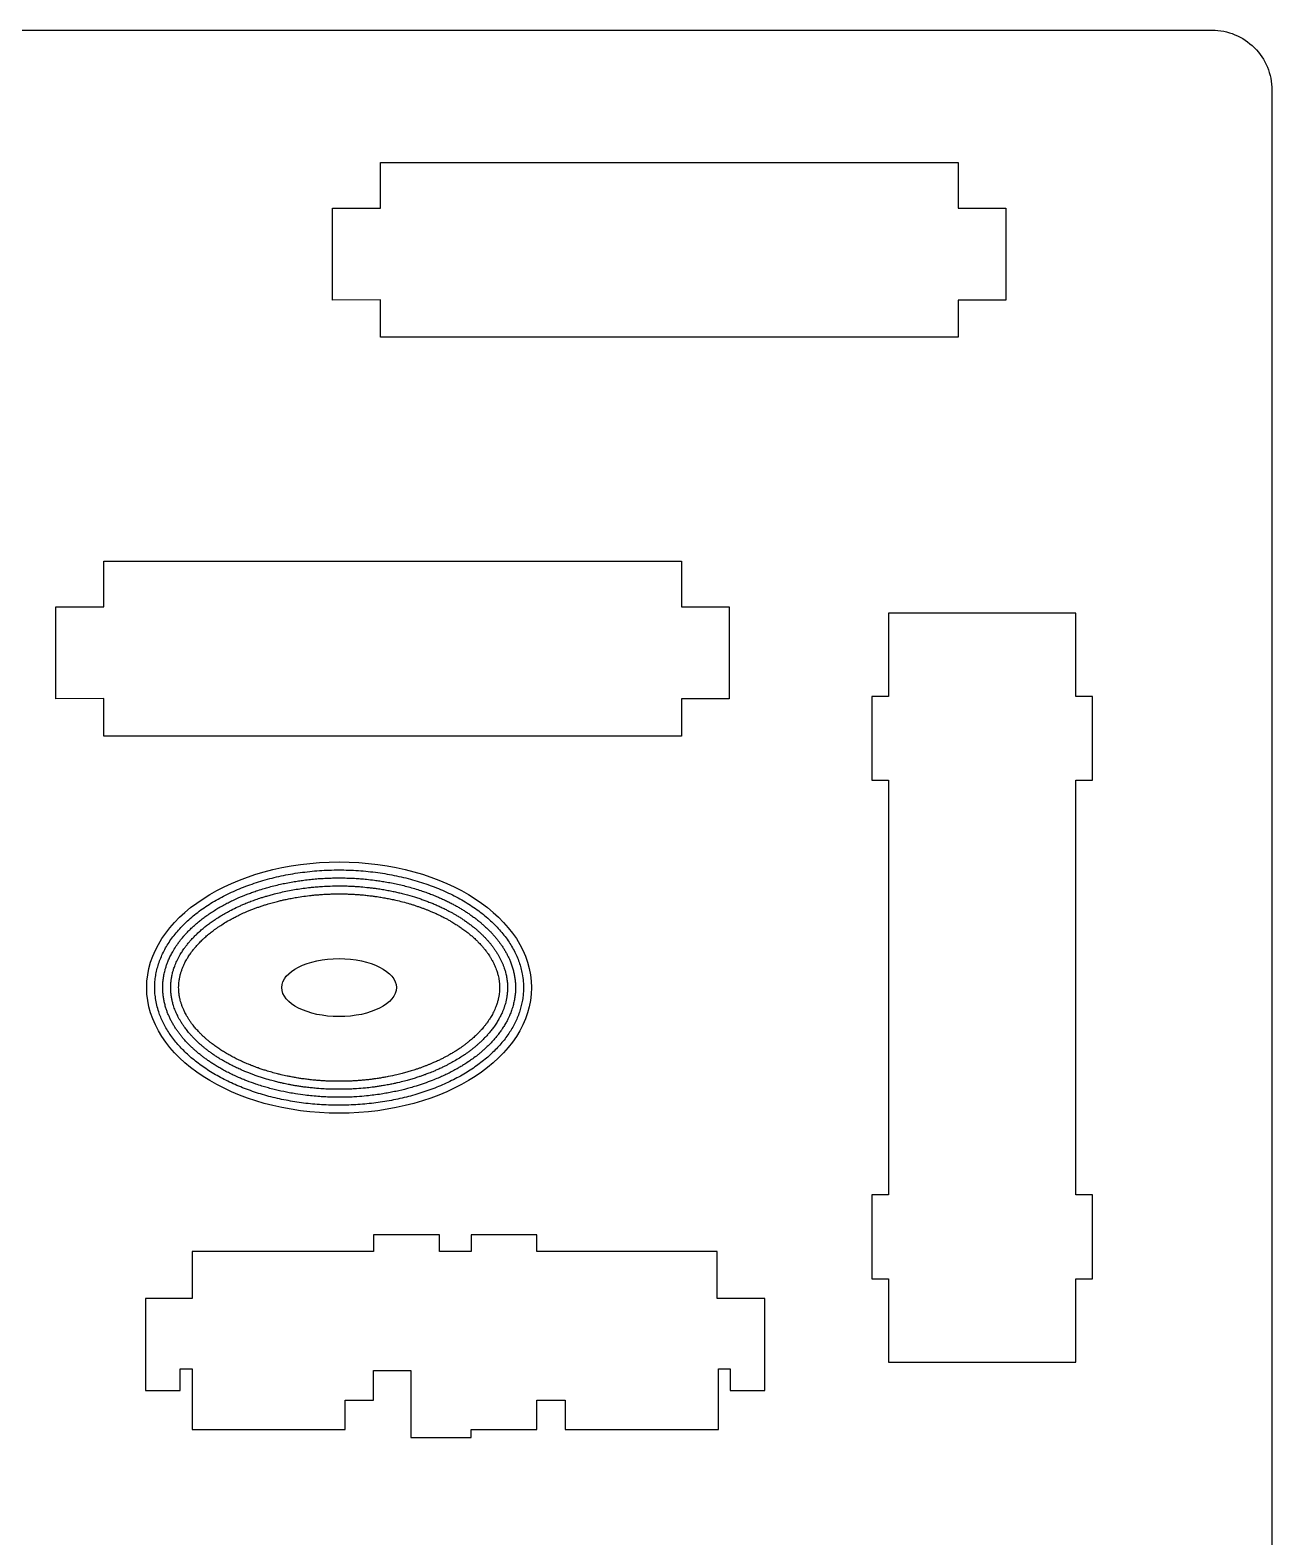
# Model space of a CAD drawing. Header units: millimetres. Extents: x 2693 to 3414, y 581 to 1636.
# Drawn here: x 2896.4 to 3083.2, y 890.1 to 1116.8 of the extents above; entities that cross this region are included whole.
import ezdxf

# ---------------------------------------------------------------- set-up
doc = ezdxf.new("R2010")
doc.units = ezdxf.units.MM
doc.layers.add('Pln_Elv_Road', color=8, linetype='Continuous')

msp = doc.modelspace()

# ---------------------------------------------------------------- linework, layer by layer
at = {"linetype": 'ByBlock'}
for points in [[(2949.09, 1096.89), (3035.99, 1096.89), (3035.99, 1090.03), (3043.19, 1090.03), (3043.19, 1076.19), (3035.99, 1076.19), (3035.99, 1070.59), (2949.09, 1070.59), (2949.09, 1076.23), (2941.89, 1076.19), (2941.89, 1090.03), (2949.09, 1090.03)], [(2907.47, 1036.89), (2994.37, 1036.89), (2994.37, 1030.03), (3001.57, 1030.03), (3001.57, 1016.19), (2994.37, 1016.19), (2994.37, 1010.59), (2907.47, 1010.59), (2907.47, 1016.23), (2900.27, 1016.19), (2900.27, 1030.03), (2907.47, 1030.03)], [(3025.5, 916.44), (3053.7, 916.44), (3053.7, 928.97), (3056.2, 928.97), (3056.2, 941.57), (3053.7, 941.57), (3053.7, 1003.97), (3056.2, 1003.97), (3056.2, 1016.57), (3053.7, 1016.57), (3053.7, 1029.09), (3025.5, 1029.09), (3025.5, 1016.57), (3023, 1016.57), (3023, 1003.97), (3025.5, 1003.97), (3025.5, 941.57), (3023, 941.57), (3023, 928.97), (3025.5, 928.97)], [(2920.75, 925.98), (2913.75, 925.98), (2913.75, 912.14), (2918.95, 912.14), (2918.95, 915.44), (2920.75, 915.44), (2920.75, 906.29), (2925.2, 906.29), (2943.8, 906.29), (2943.8, 910.69), (2948.05, 910.69), (2948.05, 915.19), (2953.64, 915.19), (2953.64, 905.09), (2962.72, 905.09), (2962.72, 906.29), (2972.62, 906.29), (2972.62, 910.69), (2976.87, 910.69), (2976.87, 906.29), (2999.92, 906.29), (2999.92, 915.44), (3001.72, 915.44), (3001.72, 912.14), (3006.92, 912.14), (3006.92, 925.98), (2999.72, 925.98), (2999.72, 933.09), (2972.62, 933.09), (2972.62, 935.59), (2962.72, 935.59), (2962.72, 933.09), (2957.95, 933.09), (2957.95, 935.59), (2948.05, 935.59), (2948.05, 933.09), (2920.75, 933.09)]]:
    msp.add_lwpolyline(points, close=True, dxfattribs=at)
for major_axis, ratio in [((-28.94, 0), 0.653128), ((-8.62, 0), 0.506862)]:
    msp.add_ellipse((2942.87, 972.77), major_axis=major_axis, ratio=ratio, dxfattribs=at)
for points, knots in [([(2915.13, 972.77), (2915.13, 972.54), (2915.14, 972.32), (2915.17, 971.77), (2915.21, 971.44), (2915.31, 970.78), (2915.37, 970.45), (2915.53, 969.79), (2915.62, 969.46), (2915.82, 968.86), (2915.92, 968.59), (2916.15, 968.05), (2916.27, 967.78), (2916.53, 967.25), (2916.67, 966.98), (2916.98, 966.45), (2917.14, 966.19), (2917.48, 965.67), (2917.67, 965.41), (2918.05, 964.9), (2918.25, 964.64), (2918.68, 964.14), (2918.9, 963.89), (2919.36, 963.41), (2919.61, 963.16), (2920.11, 962.69), (2920.37, 962.45), (2920.9, 961.99), (2921.18, 961.77), (2921.76, 961.32), (2922.05, 961.1), (2922.66, 960.68), (2922.97, 960.47), (2923.61, 960.06), (2923.94, 959.86), (2924.61, 959.47), (2924.96, 959.28), (2925.66, 958.91), (2926.02, 958.73), (2926.75, 958.39), (2927.12, 958.22), (2927.87, 957.89), (2928.26, 957.74), (2929.04, 957.44), (2929.43, 957.3), (2930.24, 957.02), (2930.64, 956.89), (2931.47, 956.64), (2931.88, 956.52), (2932.73, 956.3), (2933.15, 956.2), (2934.01, 956), (2934.44, 955.91), (2935.32, 955.74), (2935.75, 955.66), (2936.64, 955.52), (2937.08, 955.46), (2937.98, 955.34), (2938.43, 955.29), (2939.33, 955.21), (2939.78, 955.18), (2940.69, 955.12), (2941.15, 955.1), (2942.06, 955.07), (2942.51, 955.07), (2943.43, 955.07), (2943.88, 955.08), (2944.79, 955.11), (2945.25, 955.13), (2946.15, 955.19), (2946.61, 955.23), (2947.51, 955.32), (2947.96, 955.37), (2948.85, 955.48), (2949.29, 955.55), (2950.18, 955.69), (2950.62, 955.77), (2951.49, 955.95), (2951.92, 956.04), (2952.78, 956.24), (2953.2, 956.35), (2954.04, 956.57), (2954.45, 956.69), (2955.27, 956.95), (2955.68, 957.08), (2956.48, 957.36), (2956.87, 957.5), (2957.65, 957.81), (2958.03, 957.96), (2958.79, 958.29), (2959.16, 958.46), (2959.88, 958.81), (2960.24, 958.99), (2960.94, 959.36), (2961.28, 959.55), (2961.95, 959.94), (2962.27, 960.14), (2962.91, 960.56), (2963.22, 960.77), (2963.82, 961.2), (2964.11, 961.42), (2964.68, 961.86), (2964.96, 962.09), (2965.49, 962.55), (2965.75, 962.79), (2966.24, 963.27), (2966.48, 963.51), (2966.94, 964), (2967.16, 964.25), (2967.58, 964.75), (2967.78, 965.01), (2968.16, 965.52), (2968.34, 965.78), (2968.67, 966.3), (2968.83, 966.56), (2969.13, 967.09), (2969.27, 967.36), (2969.53, 967.9), (2969.65, 968.17), (2969.86, 968.71), (2969.96, 968.98), (2970.14, 969.53), (2970.21, 969.8), (2970.35, 970.35), (2970.41, 970.62), (2970.5, 971.17), (2970.53, 971.45), (2970.59, 972), (2970.6, 972.28), (2970.61, 972.93), (2970.6, 973.31), (2970.54, 974.07), (2970.49, 974.45), (2970.36, 975.12), (2970.3, 975.42), (2970.14, 976.01), (2970.05, 976.3), (2969.84, 976.89), (2969.73, 977.18), (2969.47, 977.76), (2969.34, 978.05), (2969.03, 978.62), (2968.87, 978.91), (2968.52, 979.47), (2968.34, 979.75), (2967.94, 980.31), (2967.73, 980.58), (2967.29, 981.13), (2967.06, 981.39), (2966.58, 981.92), (2966.32, 982.19), (2965.79, 982.7), (2965.52, 982.96), (2964.94, 983.45), (2964.65, 983.7), (2964.03, 984.18), (2963.71, 984.42), (2963.06, 984.88), (2962.72, 985.1), (2962.03, 985.54), (2961.68, 985.75), (2960.95, 986.17), (2960.57, 986.37), (2959.81, 986.76), (2959.42, 986.95), (2958.63, 987.31), (2958.22, 987.49), (2957.4, 987.83), (2956.98, 987.99), (2956.13, 988.3), (2955.7, 988.45), (2954.82, 988.73), (2954.38, 988.86), (2953.48, 989.11), (2953.02, 989.23), (2952.1, 989.45), (2951.64, 989.55), (2950.71, 989.74), (2950.23, 989.83), (2949.28, 989.99), (2948.8, 990.06), (2947.84, 990.18), (2947.36, 990.23), (2946.39, 990.33), (2945.9, 990.36), (2944.92, 990.42), (2944.43, 990.44), (2943.45, 990.47), (2942.96, 990.47), (2941.98, 990.46), (2941.49, 990.45), (2940.51, 990.4), (2940.02, 990.38), (2939.05, 990.3), (2938.56, 990.25), (2937.6, 990.14), (2937.11, 990.08), (2936.16, 989.94), (2935.68, 989.86), (2934.74, 989.69), (2934.27, 989.59), (2933.35, 989.38), (2932.89, 989.27), (2931.98, 989.04), (2931.53, 988.91), (2930.64, 988.64), (2930.21, 988.5), (2929.34, 988.2), (2928.92, 988.05), (2928.08, 987.72), (2927.67, 987.55), (2926.86, 987.2), (2926.46, 987.02), (2925.69, 986.64), (2925.31, 986.44), (2924.56, 986.04), (2924.2, 985.83), (2923.49, 985.4), (2923.14, 985.18), (2922.47, 984.73), (2922.15, 984.5), (2921.51, 984.03), (2921.21, 983.79), (2920.62, 983.3), (2920.33, 983.05), (2919.78, 982.54), (2919.52, 982.28), (2919.01, 981.76), (2918.77, 981.49), (2918.31, 980.95), (2918.09, 980.68), (2917.67, 980.13), (2917.47, 979.85), (2917.11, 979.29), (2916.93, 979.01), (2916.61, 978.44), (2916.46, 978.15), (2916.19, 977.57), (2916.06, 977.28), (2915.83, 976.7), (2915.73, 976.41), (2915.55, 975.82), (2915.47, 975.53), (2915.34, 974.93), (2915.29, 974.64), (2915.2, 974.04), (2915.17, 973.75), (2915.14, 973.22), (2915.13, 972.99), (2915.13, 972.77)], [0, 0, 0, 0, 0.039242, 0.039242, 0.097428, 0.097428, 0.155613, 0.155613, 0.213799, 0.213799, 0.262388, 0.262388, 0.310977, 0.310977, 0.359565, 0.359565, 0.408154, 0.408154, 0.456743, 0.456743, 0.505332, 0.505332, 0.553921, 0.553921, 0.602509, 0.602509, 0.651098, 0.651098, 0.699687, 0.699687, 0.748276, 0.748276, 0.796865, 0.796865, 0.845454, 0.845454, 0.894042, 0.894042, 0.942631, 0.942631, 0.99122, 0.99122, 1.039809, 1.039809, 1.088398, 1.088398, 1.136986, 1.136986, 1.185575, 1.185575, 1.234164, 1.234164, 1.282753, 1.282753, 1.331342, 1.331342, 1.379931, 1.379931, 1.428519, 1.428519, 1.477108, 1.477108, 1.525697, 1.525697, 1.574286, 1.574286, 1.622875, 1.622875, 1.671463, 1.671463, 1.720052, 1.720052, 1.768641, 1.768641, 1.81723, 1.81723, 1.865819, 1.865819, 1.914408, 1.914408, 1.962996, 1.962996, 2.011585, 2.011585, 2.060174, 2.060174, 2.108763, 2.108763, 2.157352, 2.157352, 2.20594, 2.20594, 2.254529, 2.254529, 2.303118, 2.303118, 2.351707, 2.351707, 2.400296, 2.400296, 2.448885, 2.448885, 2.497473, 2.497473, 2.546062, 2.546062, 2.594651, 2.594651, 2.64324, 2.64324, 2.691829, 2.691829, 2.740417, 2.740417, 2.789006, 2.789006, 2.837595, 2.837595, 2.886184, 2.886184, 2.934773, 2.934773, 2.983362, 2.983362, 3.03195, 3.03195, 3.080539, 3.080539, 3.129128, 3.129128, 3.195766, 3.195766, 3.262404, 3.262404, 3.314697, 3.314697, 3.366991, 3.366991, 3.419285, 3.419285, 3.471578, 3.471578, 3.523872, 3.523872, 3.576165, 3.576165, 3.628459, 3.628459, 3.680752, 3.680752, 3.733046, 3.733046, 3.785339, 3.785339, 3.837633, 3.837633, 3.889926, 3.889926, 3.94222, 3.94222, 3.994513, 3.994513, 4.046807, 4.046807, 4.099101, 4.099101, 4.151394, 4.151394, 4.203688, 4.203688, 4.255981, 4.255981, 4.308275, 4.308275, 4.360568, 4.360568, 4.412862, 4.412862, 4.465155, 4.465155, 4.517449, 4.517449, 4.569742, 4.569742, 4.622036, 4.622036, 4.67433, 4.67433, 4.726623, 4.726623, 4.778917, 4.778917, 4.83121, 4.83121, 4.883504, 4.883504, 4.935797, 4.935797, 4.988091, 4.988091, 5.040384, 5.040384, 5.092678, 5.092678, 5.144971, 5.144971, 5.197265, 5.197265, 5.249559, 5.249559, 5.301852, 5.301852, 5.354146, 5.354146, 5.406439, 5.406439, 5.458733, 5.458733, 5.511026, 5.511026, 5.56332, 5.56332, 5.615613, 5.615613, 5.667907, 5.667907, 5.7202, 5.7202, 5.772494, 5.772494, 5.824788, 5.824788, 5.877081, 5.877081, 5.929375, 5.929375, 5.981668, 5.981668, 6.033962, 6.033962, 6.086255, 6.086255, 6.138549, 6.138549, 6.190842, 6.190842, 6.243136, 6.243136, 6.283185, 6.283185, 6.283185, 6.283185]), ([(2916.33, 972.77), (2916.33, 972.56), (2916.34, 972.36), (2916.37, 971.95), (2916.38, 971.74), (2916.44, 971.33), (2916.47, 971.13), (2916.54, 970.71), (2916.59, 970.51), (2916.69, 970.1), (2916.75, 969.89), (2916.87, 969.52), (2916.92, 969.36), (2917.04, 969.02), (2917.11, 968.86), (2917.25, 968.53), (2917.32, 968.36), (2917.48, 968.04), (2917.55, 967.88), (2917.72, 967.57), (2917.81, 967.41), (2917.99, 967.1), (2918.08, 966.95), (2918.27, 966.65), (2918.37, 966.51), (2918.56, 966.22), (2918.66, 966.08), (2918.86, 965.81), (2918.96, 965.68), (2919.17, 965.43), (2919.27, 965.3), (2919.55, 964.97), (2919.72, 964.78), (2920.01, 964.47), (2920.11, 964.36), (2920.32, 964.15), (2920.43, 964.04), (2920.65, 963.82), (2920.77, 963.71), (2921.01, 963.49), (2921.13, 963.38), (2921.38, 963.16), (2921.51, 963.05), (2921.77, 962.83), (2921.91, 962.73), (2922.18, 962.51), (2922.32, 962.4), (2922.61, 962.19), (2922.75, 962.08), (2923.05, 961.87), (2923.2, 961.76), (2923.51, 961.55), (2923.67, 961.45), (2924, 961.23), (2924.18, 961.12), (2924.55, 960.89), (2924.73, 960.78), (2925.11, 960.57), (2925.3, 960.46), (2925.73, 960.23), (2925.97, 960.1), (2926.46, 959.85), (2926.7, 959.73), (2927.21, 959.5), (2927.46, 959.38), (2927.93, 959.17), (2928.14, 959.08), (2928.57, 958.91), (2928.79, 958.82), (2929.44, 958.57), (2929.89, 958.41), (2930.64, 958.15), (2930.95, 958.05), (2931.52, 957.88), (2931.79, 957.8), (2932.33, 957.65), (2932.6, 957.57), (2933.15, 957.43), (2933.42, 957.37), (2934.25, 957.17), (2934.81, 957.06), (2935.69, 956.89), (2936.01, 956.84), (2936.8, 956.71), (2937.28, 956.64), (2938.11, 956.54), (2938.47, 956.5), (2939.21, 956.43), (2939.58, 956.39), (2940.27, 956.35), (2940.57, 956.33), (2941.19, 956.3), (2941.49, 956.29), (2942.11, 956.27), (2942.42, 956.27), (2943.34, 956.26), (2943.95, 956.28), (2944.9, 956.31), (2945.23, 956.33), (2946.04, 956.38), (2946.53, 956.42), (2947.37, 956.51), (2947.73, 956.55), (2948.46, 956.64), (2948.83, 956.69), (2949.5, 956.8), (2949.8, 956.85), (2950.39, 956.95), (2950.68, 957.01), (2951.27, 957.13), (2951.56, 957.19), (2952.43, 957.39), (2953, 957.53), (2953.86, 957.77), (2954.16, 957.86), (2954.87, 958.08), (2955.28, 958.21), (2956.09, 958.49), (2956.49, 958.64), (2957.18, 958.91), (2957.49, 959.04), (2958.01, 959.26), (2958.23, 959.36), (2958.66, 959.56), (2958.88, 959.66), (2959.31, 959.86), (2959.52, 959.97), (2959.98, 960.21), (2960.23, 960.35), (2960.67, 960.59), (2960.86, 960.7), (2961.22, 960.91), (2961.4, 961.02), (2961.82, 961.28), (2962.04, 961.43), (2962.44, 961.69), (2962.61, 961.81), (2963.03, 962.11), (2963.28, 962.29), (2963.66, 962.58), (2963.8, 962.69), (2964.07, 962.92), (2964.21, 963.03), (2964.48, 963.27), (2964.62, 963.39), (2964.9, 963.64), (2965.03, 963.77), (2965.33, 964.05), (2965.49, 964.21), (2965.78, 964.52), (2965.92, 964.67), (2966.19, 964.97), (2966.32, 965.12), (2966.58, 965.43), (2966.7, 965.58), (2966.95, 965.91), (2967.08, 966.08), (2967.3, 966.39), (2967.38, 966.52), (2967.59, 966.84), (2967.71, 967.02), (2967.93, 967.4), (2968.03, 967.59), (2968.21, 967.92), (2968.28, 968.07), (2968.42, 968.36), (2968.48, 968.5), (2968.64, 968.88), (2968.73, 969.11), (2968.9, 969.58), (2968.97, 969.82), (2969.1, 970.29), (2969.16, 970.52), (2969.25, 970.99), (2969.29, 971.23), (2969.35, 971.7), (2969.38, 971.93), (2969.4, 972.37), (2969.41, 972.57), (2969.41, 972.96), (2969.4, 973.16), (2969.38, 973.55), (2969.36, 973.75), (2969.32, 974.15), (2969.29, 974.35), (2969.21, 974.74), (2969.17, 974.94), (2969.08, 975.33), (2969.02, 975.53), (2968.91, 975.93), (2968.84, 976.12), (2968.7, 976.52), (2968.62, 976.72), (2968.47, 977.07), (2968.4, 977.22), (2968.25, 977.53), (2968.17, 977.68), (2968.01, 977.99), (2967.92, 978.14), (2967.75, 978.45), (2967.65, 978.6), (2967.46, 978.9), (2967.36, 979.05), (2967.17, 979.32), (2967.09, 979.43), (2966.92, 979.66), (2966.83, 979.78), (2966.64, 980.03), (2966.52, 980.17), (2966.3, 980.44), (2966.18, 980.58), (2965.96, 980.83), (2965.85, 980.94), (2965.65, 981.16), (2965.54, 981.27), (2965.3, 981.51), (2965.16, 981.64), (2964.88, 981.91), (2964.74, 982.04), (2964.47, 982.28), (2964.34, 982.38), (2964.09, 982.6), (2963.96, 982.7), (2963.67, 982.94), (2963.51, 983.07), (2963.17, 983.32), (2963, 983.45), (2962.67, 983.68), (2962.52, 983.79), (2962.22, 983.99), (2962.06, 984.1), (2961.74, 984.3), (2961.58, 984.4), (2961.26, 984.6), (2961.09, 984.7), (2960.75, 984.9), (2960.58, 985), (2960.22, 985.19), (2960.05, 985.29), (2959.68, 985.48), (2959.49, 985.58), (2959.11, 985.76), (2958.92, 985.86), (2958.53, 986.04), (2958.32, 986.13), (2957.92, 986.31), (2957.71, 986.4), (2957.27, 986.59), (2957.04, 986.68), (2956.57, 986.86), (2956.33, 986.95), (2955.86, 987.12), (2955.61, 987.21), (2955.07, 987.39), (2954.77, 987.49), (2954.15, 987.68), (2953.84, 987.77), (2953.22, 987.94), (2952.9, 988.02), (2952.29, 988.18), (2951.98, 988.25), (2951.37, 988.38), (2951.06, 988.45), (2950.44, 988.57), (2950.13, 988.63), (2949.55, 988.73), (2949.28, 988.77), (2948.74, 988.85), (2948.46, 988.89), (2947.8, 988.98), (2947.41, 989.02), (2946.71, 989.09), (2946.4, 989.12), (2945.79, 989.17), (2945.49, 989.19), (2944.87, 989.22), (2944.57, 989.23), (2943.94, 989.25), (2943.63, 989.26), (2943, 989.27), (2942.68, 989.27), (2942.05, 989.26), (2941.74, 989.25), (2941.1, 989.23), (2940.78, 989.22), (2940.14, 989.18), (2939.82, 989.16), (2939.18, 989.11), (2938.87, 989.08), (2938.22, 989.01), (2937.89, 988.97), (2937.28, 988.89), (2937.01, 988.85), (2936.47, 988.77), (2936.2, 988.73), (2935.58, 988.62), (2935.23, 988.56), (2934.61, 988.43), (2934.34, 988.38), (2933.72, 988.24), (2933.38, 988.16), (2932.74, 988), (2932.44, 987.92), (2931.9, 987.77), (2931.66, 987.7), (2931.07, 987.52), (2930.74, 987.41), (2930.17, 987.22), (2929.94, 987.14), (2929.48, 986.97), (2929.25, 986.89), (2928.57, 986.63), (2928.13, 986.45), (2927.42, 986.13), (2927.14, 986.01), (2926.64, 985.77), (2926.4, 985.65), (2925.94, 985.42), (2925.71, 985.3), (2925.26, 985.05), (2925.04, 984.93), (2924.59, 984.67), (2924.36, 984.53), (2923.91, 984.24), (2923.69, 984.1), (2923.25, 983.81), (2923.04, 983.66), (2922.64, 983.37), (2922.45, 983.23), (2922.08, 982.95), (2921.9, 982.8), (2921.51, 982.48), (2921.3, 982.3), (2920.94, 981.98), (2920.78, 981.83), (2920.47, 981.54), (2920.32, 981.39), (2920.03, 981.09), (2919.89, 980.94), (2919.65, 980.68), (2919.55, 980.56), (2919.26, 980.22), (2919.07, 979.99), (2918.78, 979.61), (2918.67, 979.46), (2918.48, 979.19), (2918.39, 979.06), (2918.14, 978.68), (2917.98, 978.43), (2917.72, 977.96), (2917.61, 977.76), (2917.4, 977.34), (2917.3, 977.13), (2917.14, 976.75), (2917.07, 976.58), (2916.94, 976.24), (2916.89, 976.07), (2916.76, 975.67), (2916.69, 975.43), (2916.58, 974.97), (2916.53, 974.74), (2916.44, 974.27), (2916.41, 974.04), (2916.36, 973.57), (2916.35, 973.34), (2916.34, 972.99), (2916.33, 972.88), (2916.33, 972.77)], [0, 0, 0, 0, 0.040438, 0.040438, 0.080877, 0.080877, 0.121315, 0.121315, 0.161753, 0.161753, 0.202191, 0.202191, 0.235067, 0.235067, 0.267943, 0.267943, 0.300819, 0.300819, 0.332077, 0.332077, 0.363335, 0.363335, 0.394593, 0.394593, 0.423432, 0.423432, 0.452271, 0.452271, 0.478689, 0.478689, 0.505107, 0.505107, 0.546568, 0.546568, 0.569516, 0.569516, 0.592464, 0.592464, 0.616533, 0.616533, 0.640603, 0.640603, 0.665327, 0.665327, 0.690051, 0.690051, 0.714991, 0.714991, 0.739932, 0.739932, 0.765498, 0.765498, 0.791064, 0.791064, 0.819345, 0.819345, 0.847627, 0.847627, 0.875908, 0.875908, 0.910694, 0.910694, 0.94548, 0.94548, 0.980266, 0.980266, 1.008496, 1.008496, 1.036725, 1.036725, 1.093184, 1.093184, 1.131054, 1.131054, 1.163468, 1.163468, 1.195882, 1.195882, 1.228295, 1.228295, 1.293123, 1.293123, 1.329131, 1.329131, 1.382826, 1.382826, 1.422502, 1.422502, 1.464294, 1.464294, 1.498002, 1.498002, 1.531709, 1.531709, 1.565416, 1.565416, 1.632831, 1.632831, 1.669282, 1.669282, 1.722443, 1.722443, 1.762896, 1.762896, 1.804327, 1.804327, 1.838076, 1.838076, 1.871825, 1.871825, 1.905573, 1.905573, 1.97307, 1.97307, 2.009294, 2.009294, 2.060099, 2.060099, 2.110905, 2.110905, 2.150723, 2.150723, 2.180506, 2.180506, 2.210289, 2.210289, 2.240072, 2.240072, 2.277066, 2.277066, 2.304994, 2.304994, 2.332923, 2.332923, 2.369582, 2.369582, 2.397748, 2.397748, 2.440526, 2.440526, 2.465926, 2.465926, 2.491326, 2.491326, 2.518827, 2.518827, 2.546329, 2.546329, 2.580227, 2.580227, 2.611914, 2.611914, 2.6436, 2.6436, 2.675287, 2.675287, 2.710855, 2.710855, 2.737504, 2.737504, 2.775235, 2.775235, 2.812967, 2.812967, 2.841738, 2.841738, 2.87051, 2.87051, 2.916879, 2.916879, 2.963248, 2.963248, 3.009617, 3.009617, 3.055986, 3.055986, 3.102356, 3.102356, 3.141344, 3.141344, 3.180332, 3.180332, 3.219321, 3.219321, 3.258309, 3.258309, 3.297297, 3.297297, 3.336285, 3.336285, 3.375274, 3.375274, 3.414262, 3.414262, 3.444926, 3.444926, 3.47559, 3.47559, 3.506255, 3.506255, 3.536752, 3.536752, 3.567249, 3.567249, 3.590846, 3.590846, 3.614444, 3.614444, 3.642901, 3.642901, 3.671358, 3.671358, 3.694711, 3.694711, 3.718065, 3.718065, 3.746873, 3.746873, 3.775681, 3.775681, 3.799573, 3.799573, 3.823464, 3.823464, 3.853134, 3.853134, 3.882803, 3.882803, 3.908045, 3.908045, 3.933288, 3.933288, 3.958707, 3.958707, 3.984127, 3.984127, 4.01022, 4.01022, 4.036312, 4.036312, 4.0631, 4.0631, 4.089887, 4.089887, 4.117439, 4.117439, 4.144992, 4.144992, 4.175396, 4.175396, 4.205801, 4.205801, 4.236206, 4.236206, 4.273688, 4.273688, 4.31117, 4.31117, 4.348653, 4.348653, 4.384301, 4.384301, 4.419948, 4.419948, 4.455596, 4.455596, 4.486119, 4.486119, 4.516642, 4.516642, 4.560475, 4.560475, 4.594222, 4.594222, 4.627969, 4.627969, 4.661717, 4.661717, 4.696271, 4.696271, 4.730824, 4.730824, 4.765378, 4.765378, 4.800589, 4.800589, 4.835799, 4.835799, 4.87101, 4.87101, 4.907949, 4.907949, 4.938477, 4.938477, 4.969005, 4.969005, 5.008911, 5.008911, 5.040434, 5.040434, 5.080464, 5.080464, 5.116281, 5.116281, 5.145792, 5.145792, 5.187291, 5.187291, 5.216526, 5.216526, 5.24576, 5.24576, 5.30423, 5.30423, 5.341487, 5.341487, 5.374423, 5.374423, 5.407358, 5.407358, 5.440294, 5.440294, 5.475932, 5.475932, 5.51157, 5.51157, 5.547208, 5.547208, 5.580007, 5.580007, 5.612806, 5.612806, 5.652324, 5.652324, 5.684532, 5.684532, 5.71674, 5.71674, 5.748203, 5.748203, 5.77194, 5.77194, 5.819414, 5.819414, 5.849898, 5.849898, 5.875524, 5.875524, 5.926777, 5.926777, 5.968403, 5.968403, 6.010029, 6.010029, 6.043649, 6.043649, 6.077269, 6.077269, 6.123222, 6.123222, 6.169175, 6.169175, 6.215129, 6.215129, 6.261082, 6.261082, 6.283185, 6.283185, 6.283185, 6.283185]), ([(2917.53, 972.77), (2917.53, 972.59), (2917.54, 972.41), (2917.56, 972.05), (2917.58, 971.87), (2917.62, 971.51), (2917.65, 971.33), (2917.72, 970.97), (2917.76, 970.79), (2917.85, 970.42), (2917.9, 970.24), (2917.99, 969.94), (2918.03, 969.82), (2918.12, 969.57), (2918.17, 969.45), (2918.26, 969.21), (2918.32, 969.08), (2918.42, 968.84), (2918.48, 968.72), (2918.6, 968.47), (2918.66, 968.35), (2918.8, 968.1), (2918.86, 967.98), (2919.01, 967.74), (2919.08, 967.62), (2919.25, 967.35), (2919.35, 967.2), (2919.53, 966.94), (2919.61, 966.82), (2919.76, 966.62), (2919.83, 966.53), (2919.97, 966.35), (2920.04, 966.26), (2920.18, 966.08), (2920.25, 965.99), (2920.41, 965.82), (2920.48, 965.73), (2920.65, 965.54), (2920.74, 965.44), (2920.92, 965.25), (2921.02, 965.15), (2921.22, 964.95), (2921.32, 964.85), (2921.53, 964.65), (2921.63, 964.55), (2921.85, 964.35), (2921.96, 964.25), (2922.18, 964.06), (2922.3, 963.96), (2922.53, 963.76), (2922.65, 963.67), (2922.91, 963.46), (2923.05, 963.36), (2923.33, 963.15), (2923.47, 963.04), (2923.76, 962.83), (2923.91, 962.73), (2924.21, 962.52), (2924.37, 962.42), (2924.68, 962.22), (2924.84, 962.12), (2925.16, 961.93), (2925.32, 961.83), (2925.7, 961.61), (2925.91, 961.5), (2926.33, 961.27), (2926.55, 961.15), (2926.99, 960.93), (2927.21, 960.82), (2927.67, 960.61), (2927.9, 960.5), (2928.38, 960.29), (2928.62, 960.19), (2929.04, 960.01), (2929.22, 959.94), (2929.56, 959.81), (2929.73, 959.75), (2930.06, 959.63), (2930.22, 959.57), (2930.6, 959.43), (2930.81, 959.36), (2931.23, 959.23), (2931.44, 959.16), (2932.02, 958.98), (2932.39, 958.87), (2933.01, 958.71), (2933.25, 958.64), (2933.69, 958.54), (2933.87, 958.49), (2934.25, 958.41), (2934.43, 958.37), (2934.87, 958.27), (2935.13, 958.22), (2935.55, 958.14), (2935.71, 958.11), (2936.04, 958.05), (2936.21, 958.02), (2936.57, 957.96), (2936.77, 957.93), (2937.16, 957.87), (2937.36, 957.84), (2937.81, 957.78), (2938.06, 957.75), (2938.56, 957.7), (2938.82, 957.67), (2939.33, 957.62), (2939.58, 957.6), (2940.19, 957.55), (2940.54, 957.53), (2941.14, 957.5), (2941.39, 957.49), (2941.9, 957.48), (2942.15, 957.47), (2942.66, 957.47), (2942.92, 957.47), (2943.42, 957.47), (2943.68, 957.47), (2944.22, 957.49), (2944.51, 957.5), (2945.03, 957.52), (2945.25, 957.54), (2945.93, 957.58), (2946.37, 957.62), (2947.16, 957.69), (2947.49, 957.73), (2948.03, 957.8), (2948.24, 957.82), (2948.65, 957.88), (2948.86, 957.91), (2949.27, 957.98), (2949.47, 958.01), (2949.95, 958.09), (2950.22, 958.14), (2950.71, 958.24), (2950.93, 958.28), (2951.33, 958.37), (2951.5, 958.41), (2952.03, 958.53), (2952.38, 958.62), (2952.97, 958.77), (2953.21, 958.84), (2953.68, 958.97), (2953.92, 959.04), (2954.38, 959.18), (2954.61, 959.26), (2955, 959.39), (2955.16, 959.44), (2955.48, 959.55), (2955.64, 959.61), (2955.99, 959.74), (2956.19, 959.81), (2956.65, 959.99), (2956.9, 960.09), (2957.35, 960.28), (2957.54, 960.37), (2957.93, 960.54), (2958.13, 960.63), (2958.47, 960.79), (2958.63, 960.87), (2958.94, 961.02), (2959.09, 961.1), (2959.5, 961.31), (2959.75, 961.45), (2960.13, 961.66), (2960.26, 961.74), (2960.66, 961.97), (2960.92, 962.13), (2961.35, 962.41), (2961.54, 962.53), (2961.84, 962.73), (2961.95, 962.81), (2962.21, 963), (2962.35, 963.1), (2962.62, 963.3), (2962.76, 963.4), (2963.02, 963.61), (2963.15, 963.72), (2963.4, 963.92), (2963.51, 964.02), (2963.74, 964.21), (2963.85, 964.31), (2964.08, 964.52), (2964.21, 964.64), (2964.48, 964.9), (2964.62, 965.05), (2964.91, 965.34), (2965.05, 965.49), (2965.27, 965.74), (2965.36, 965.84), (2965.52, 966.03), (2965.59, 966.11), (2965.72, 966.28), (2965.79, 966.37), (2965.99, 966.62), (2966.11, 966.79), (2966.31, 967.07), (2966.38, 967.17), (2966.51, 967.37), (2966.57, 967.47), (2966.69, 967.67), (2966.75, 967.76), (2966.92, 968.05), (2967.02, 968.24), (2967.21, 968.61), (2967.3, 968.79), (2967.44, 969.11), (2967.5, 969.25), (2967.6, 969.52), (2967.65, 969.66), (2967.75, 969.93), (2967.79, 970.07), (2967.87, 970.32), (2967.9, 970.44), (2967.97, 970.71), (2968.01, 970.87), (2968.07, 971.2), (2968.1, 971.36), (2968.13, 971.62), (2968.15, 971.73), (2968.17, 971.94), (2968.18, 972.04), (2968.19, 972.23), (2968.2, 972.32), (2968.21, 972.5), (2968.21, 972.59), (2968.21, 972.75), (2968.21, 972.84), (2968.21, 973), (2968.2, 973.08), (2968.2, 973.27), (2968.19, 973.38), (2968.17, 973.6), (2968.16, 973.71), (2968.13, 973.94), (2968.12, 974.05), (2968.08, 974.29), (2968.05, 974.41), (2968.01, 974.65), (2967.98, 974.75), (2967.93, 974.96), (2967.91, 975.07), (2967.83, 975.35), (2967.78, 975.52), (2967.67, 975.82), (2967.62, 975.96), (2967.52, 976.23), (2967.46, 976.36), (2967.35, 976.63), (2967.29, 976.77), (2967.15, 977.04), (2967.09, 977.17), (2966.94, 977.44), (2966.87, 977.57), (2966.71, 977.84), (2966.63, 977.98), (2966.45, 978.25), (2966.36, 978.38), (2966.19, 978.63), (2966.11, 978.74), (2965.94, 978.97), (2965.85, 979.09), (2965.67, 979.32), (2965.57, 979.44), (2965.37, 979.68), (2965.26, 979.8), (2965.05, 980.04), (2964.94, 980.16), (2964.71, 980.4), (2964.59, 980.52), (2964.35, 980.75), (2964.23, 980.87), (2963.99, 981.09), (2963.88, 981.2), (2963.63, 981.42), (2963.5, 981.53), (2963.25, 981.74), (2963.14, 981.83), (2962.87, 982.04), (2962.72, 982.16), (2962.41, 982.39), (2962.26, 982.5), (2961.94, 982.73), (2961.78, 982.84), (2961.46, 983.06), (2961.3, 983.16), (2960.98, 983.37), (2960.81, 983.47), (2960.51, 983.65), (2960.37, 983.73), (2960.1, 983.89), (2959.95, 983.97), (2959.67, 984.13), (2959.53, 984.21), (2959.19, 984.38), (2959, 984.48), (2958.62, 984.67), (2958.43, 984.76), (2958.03, 984.95), (2957.83, 985.04), (2957.43, 985.22), (2957.22, 985.31), (2956.81, 985.48), (2956.6, 985.56), (2956.19, 985.72), (2955.99, 985.8), (2955.57, 985.95), (2955.37, 986.02), (2954.95, 986.17), (2954.73, 986.24), (2954.08, 986.45), (2953.63, 986.58), (2952.9, 986.78), (2952.63, 986.85), (2952.14, 986.98), (2951.91, 987.03), (2951.46, 987.14), (2951.23, 987.19), (2950.74, 987.29), (2950.48, 987.34), (2949.95, 987.44), (2949.68, 987.49), (2949.14, 987.58), (2948.88, 987.62), (2948.4, 987.69), (2948.2, 987.72), (2947.79, 987.77), (2947.58, 987.79), (2946.96, 987.86), (2946.55, 987.9), (2945.86, 987.96), (2945.58, 987.98), (2945.08, 988.01), (2944.85, 988.02), (2944.39, 988.04), (2944.16, 988.05), (2943.7, 988.06), (2943.47, 988.06), (2943.01, 988.07), (2942.78, 988.07), (2942.1, 988.06), (2941.64, 988.05), (2940.83, 988.02), (2940.48, 988), (2939.84, 987.95), (2939.55, 987.93), (2939.02, 987.88), (2938.79, 987.86), (2938.2, 987.8), (2937.84, 987.75), (2937.13, 987.66), (2936.78, 987.61), (2936.08, 987.49), (2935.73, 987.43), (2935.04, 987.3), (2934.69, 987.23), (2934.01, 987.07), (2933.67, 986.99), (2933.11, 986.85), (2932.88, 986.79), (2932.44, 986.67), (2932.21, 986.61), (2931.81, 986.49), (2931.64, 986.44), (2931.28, 986.33), (2931.11, 986.27), (2930.68, 986.13), (2930.42, 986.04), (2929.92, 985.86), (2929.67, 985.77), (2929.17, 985.57), (2928.92, 985.47), (2928.5, 985.3), (2928.32, 985.22), (2927.98, 985.07), (2927.81, 984.99), (2927.3, 984.76), (2926.97, 984.6), (2926.45, 984.33), (2926.26, 984.23), (2925.82, 983.99), (2925.58, 983.85), (2925.09, 983.57), (2924.85, 983.42), (2924.48, 983.19), (2924.35, 983.1), (2924.11, 982.94), (2924.02, 982.88), (2923.82, 982.74), (2923.73, 982.67), (2923.44, 982.47), (2923.25, 982.33), (2922.89, 982.06), (2922.71, 981.92), (2922.45, 981.7), (2922.36, 981.63), (2922.18, 981.48), (2922.1, 981.4), (2921.84, 981.18), (2921.68, 981.03), (2921.35, 980.72), (2921.2, 980.57), (2920.96, 980.32), (2920.87, 980.23), (2920.69, 980.04), (2920.61, 979.94), (2920.46, 979.78), (2920.4, 979.71), (2920.28, 979.57), (2920.22, 979.5), (2920.05, 979.29), (2919.94, 979.15), (2919.72, 978.87), (2919.62, 978.72), (2919.46, 978.49), (2919.39, 978.4), (2919.27, 978.22), (2919.21, 978.12), (2919.09, 977.93), (2919.03, 977.83), (2918.89, 977.61), (2918.82, 977.48), (2918.68, 977.22), (2918.61, 977.09), (2918.42, 976.7), (2918.31, 976.44), (2918.12, 975.96), (2918.04, 975.75), (2917.92, 975.37), (2917.87, 975.21), (2917.8, 974.93), (2917.78, 974.82), (2917.73, 974.6), (2917.7, 974.49), (2917.67, 974.29), (2917.65, 974.2), (2917.62, 974.02), (2917.61, 973.93), (2917.59, 973.72), (2917.57, 973.62), (2917.56, 973.4), (2917.55, 973.29), (2917.54, 973.11), (2917.54, 973.03), (2917.53, 972.89), (2917.53, 972.83), (2917.53, 972.77)], [0, 0, 0, 0, 0.040281, 0.040281, 0.080562, 0.080562, 0.120843, 0.120843, 0.161123, 0.161123, 0.201404, 0.201404, 0.228406, 0.228406, 0.255407, 0.255407, 0.282409, 0.282409, 0.30941, 0.30941, 0.336412, 0.336412, 0.363414, 0.363414, 0.390415, 0.390415, 0.422959, 0.422959, 0.448405, 0.448405, 0.468333, 0.468333, 0.488261, 0.488261, 0.508189, 0.508189, 0.528116, 0.528116, 0.550496, 0.550496, 0.572875, 0.572875, 0.596093, 0.596093, 0.619311, 0.619311, 0.642529, 0.642529, 0.665747, 0.665747, 0.688964, 0.688964, 0.715106, 0.715106, 0.741248, 0.741248, 0.76739, 0.76739, 0.793532, 0.793532, 0.819674, 0.819674, 0.846192, 0.846192, 0.878777, 0.878777, 0.911362, 0.911362, 0.943946, 0.943946, 0.977241, 0.977241, 1.010535, 1.010535, 1.035037, 1.035037, 1.056867, 1.056867, 1.078696, 1.078696, 1.105804, 1.105804, 1.132912, 1.132912, 1.179084, 1.179084, 1.209288, 1.209288, 1.231894, 1.231894, 1.254501, 1.254501, 1.284583, 1.284583, 1.304102, 1.304102, 1.323622, 1.323622, 1.346416, 1.346416, 1.369211, 1.369211, 1.398276, 1.398276, 1.427342, 1.427342, 1.456407, 1.456407, 1.496067, 1.496067, 1.524718, 1.524718, 1.553369, 1.553369, 1.582019, 1.582019, 1.61067, 1.61067, 1.643495, 1.643495, 1.668989, 1.668989, 1.719978, 1.719978, 1.758272, 1.758272, 1.782192, 1.782192, 1.806112, 1.806112, 1.830032, 1.830032, 1.861952, 1.861952, 1.888332, 1.888332, 1.909159, 1.909159, 1.952316, 1.952316, 1.981797, 1.981797, 2.011277, 2.011277, 2.040758, 2.040758, 2.061463, 2.061463, 2.082169, 2.082169, 2.108749, 2.108749, 2.143022, 2.143022, 2.170598, 2.170598, 2.198175, 2.198175, 2.220831, 2.220831, 2.243488, 2.243488, 2.281965, 2.281965, 2.303011, 2.303011, 2.345104, 2.345104, 2.376339, 2.376339, 2.39707, 2.39707, 2.422248, 2.422248, 2.447425, 2.447425, 2.472603, 2.472603, 2.495862, 2.495862, 2.519121, 2.519121, 2.545765, 2.545765, 2.579649, 2.579649, 2.613533, 2.613533, 2.636136, 2.636136, 2.655133, 2.655133, 2.674129, 2.674129, 2.712122, 2.712122, 2.735277, 2.735277, 2.756808, 2.756808, 2.77834, 2.77834, 2.81953, 2.81953, 2.86013, 2.86013, 2.890386, 2.890386, 2.920641, 2.920641, 2.950897, 2.950897, 2.976586, 2.976586, 3.012435, 3.012435, 3.048284, 3.048284, 3.07176, 3.07176, 3.095235, 3.095235, 3.114913, 3.114913, 3.13459, 3.13459, 3.15286, 3.15286, 3.171131, 3.171131, 3.195881, 3.195881, 3.220632, 3.220632, 3.245382, 3.245382, 3.273927, 3.273927, 3.29738, 3.29738, 3.320833, 3.320833, 3.358979, 3.358979, 3.388733, 3.388733, 3.418487, 3.418487, 3.448211, 3.448211, 3.477935, 3.477935, 3.507659, 3.507659, 3.537383, 3.537383, 3.567107, 3.567107, 3.592424, 3.592424, 3.617741, 3.617741, 3.644792, 3.644792, 3.671843, 3.671843, 3.698894, 3.698894, 3.726258, 3.726258, 3.753622, 3.753622, 3.77815, 3.77815, 3.80483, 3.80483, 3.827553, 3.827553, 3.855989, 3.855989, 3.884425, 3.884425, 3.91286, 3.91286, 3.93975, 3.93975, 3.96664, 3.96664, 3.988637, 3.988637, 4.010635, 4.010635, 4.032632, 4.032632, 4.060977, 4.060977, 4.089322, 4.089322, 4.117667, 4.117667, 4.146012, 4.146012, 4.174357, 4.174357, 4.201626, 4.201626, 4.228895, 4.228895, 4.256164, 4.256164, 4.312942, 4.312942, 4.346052, 4.346052, 4.373433, 4.373433, 4.400814, 4.400814, 4.432114, 4.432114, 4.463414, 4.463414, 4.494715, 4.494715, 4.518396, 4.518396, 4.542077, 4.542077, 4.589438, 4.589438, 4.620674, 4.620674, 4.646578, 4.646578, 4.672482, 4.672482, 4.698386, 4.698386, 4.72429, 4.72429, 4.776098, 4.776098, 4.81573, 4.81573, 4.848845, 4.848845, 4.875451, 4.875451, 4.91645, 4.91645, 4.95745, 4.95745, 4.99845, 4.99845, 5.03945, 5.03945, 5.080449, 5.080449, 5.108282, 5.108282, 5.136115, 5.136115, 5.158484, 5.158484, 5.180853, 5.180853, 5.213969, 5.213969, 5.247084, 5.247084, 5.281117, 5.281117, 5.305291, 5.305291, 5.329466, 5.329466, 5.377816, 5.377816, 5.406695, 5.406695, 5.445468, 5.445468, 5.48424, 5.48424, 5.507125, 5.507125, 5.524153, 5.524153, 5.541181, 5.541181, 5.575236, 5.575236, 5.609292, 5.609292, 5.627012, 5.627012, 5.644731, 5.644731, 5.68017, 5.68017, 5.71561, 5.71561, 5.736994, 5.736994, 5.758378, 5.758378, 5.7741, 5.7741, 5.789823, 5.789823, 5.821267, 5.821267, 5.852712, 5.852712, 5.872658, 5.872658, 5.89396, 5.89396, 5.915262, 5.915262, 5.943851, 5.943851, 5.97244, 5.97244, 6.029877, 6.029877, 6.076905, 6.076905, 6.113906, 6.113906, 6.138227, 6.138227, 6.162548, 6.162548, 6.183046, 6.183046, 6.203544, 6.203544, 6.227912, 6.227912, 6.25228, 6.25228, 6.269176, 6.269176, 6.283185, 6.283185, 6.283185, 6.283185]), ([(2918.73, 972.77), (2918.73, 972.64), (2918.74, 972.51), (2918.75, 972.33), (2918.75, 972.28), (2918.76, 972.14), (2918.77, 972.05), (2918.78, 971.91), (2918.79, 971.87), (2918.8, 971.78), (2918.8, 971.74), (2918.82, 971.62), (2918.83, 971.53), (2918.86, 971.39), (2918.87, 971.33), (2918.89, 971.22), (2918.9, 971.17), (2918.93, 971.04), (2918.95, 970.97), (2919, 970.76), (2919.04, 970.62), (2919.13, 970.34), (2919.17, 970.19), (2919.28, 969.91), (2919.33, 969.76), (2919.45, 969.48), (2919.52, 969.33), (2919.64, 969.08), (2919.69, 968.97), (2919.81, 968.76), (2919.87, 968.65), (2919.96, 968.48), (2920, 968.41), (2920.08, 968.29), (2920.12, 968.22), (2920.24, 968.03), (2920.32, 967.9), (2920.5, 967.65), (2920.59, 967.52), (2920.75, 967.3), (2920.82, 967.21), (2920.96, 967.03), (2921.03, 966.93), (2921.18, 966.75), (2921.26, 966.66), (2921.42, 966.48), (2921.51, 966.39), (2921.68, 966.2), (2921.77, 966.1), (2921.95, 965.91), (2922.05, 965.81), (2922.24, 965.62), (2922.34, 965.53), (2922.54, 965.34), (2922.65, 965.25), (2922.86, 965.06), (2922.96, 964.97), (2923.18, 964.78), (2923.29, 964.69), (2923.52, 964.51), (2923.64, 964.42), (2923.86, 964.25), (2923.96, 964.17), (2924.15, 964.03), (2924.24, 963.97), (2924.51, 963.77), (2924.71, 963.64), (2925, 963.44), (2925.1, 963.38), (2925.29, 963.25), (2925.39, 963.19), (2925.69, 963.01), (2925.9, 962.88), (2926.32, 962.64), (2926.53, 962.52), (2926.96, 962.29), (2927.18, 962.18), (2927.54, 962), (2927.68, 961.93), (2927.93, 961.81), (2928.05, 961.75), (2928.28, 961.65), (2928.39, 961.59), (2928.74, 961.44), (2928.98, 961.34), (2929.4, 961.16), (2929.58, 961.09), (2929.92, 960.96), (2930.07, 960.9), (2930.38, 960.79), (2930.53, 960.73), (2930.88, 960.6), (2931.08, 960.54), (2931.49, 960.4), (2931.69, 960.34), (2932.03, 960.23), (2932.17, 960.19), (2932.45, 960.11), (2932.6, 960.07), (2933.02, 959.94), (2933.31, 959.87), (2933.78, 959.75), (2933.97, 959.7), (2934.3, 959.63), (2934.45, 959.59), (2934.75, 959.53), (2934.9, 959.49), (2935.26, 959.42), (2935.47, 959.38), (2935.89, 959.3), (2936.1, 959.26), (2936.53, 959.18), (2936.74, 959.15), (2937.17, 959.08), (2937.39, 959.05), (2937.85, 958.99), (2938.09, 958.96), (2938.59, 958.9), (2938.83, 958.87), (2939.29, 958.83), (2939.49, 958.81), (2939.9, 958.78), (2940.11, 958.76), (2940.53, 958.74), (2940.73, 958.72), (2941.19, 958.7), (2941.43, 958.69), (2941.89, 958.68), (2942.1, 958.67), (2942.51, 958.67), (2942.72, 958.67), (2943.13, 958.67), (2943.34, 958.67), (2943.76, 958.68), (2943.96, 958.68), (2944.38, 958.69), (2944.58, 958.7), (2945, 958.72), (2945.2, 958.74), (2945.62, 958.76), (2945.82, 958.78), (2946.23, 958.81), (2946.42, 958.83), (2946.8, 958.86), (2946.99, 958.88), (2947.35, 958.92), (2947.53, 958.94), (2947.89, 958.99), (2948.07, 959.01), (2948.47, 959.07), (2948.7, 959.1), (2949.14, 959.17), (2949.36, 959.21), (2949.81, 959.29), (2950.03, 959.33), (2950.69, 959.46), (2951.12, 959.55), (2951.82, 959.71), (2952.09, 959.78), (2952.58, 959.91), (2952.81, 959.97), (2953.26, 960.1), (2953.48, 960.16), (2953.83, 960.27), (2953.96, 960.31), (2954.22, 960.39), (2954.35, 960.43), (2954.63, 960.53), (2954.78, 960.58), (2955.08, 960.68), (2955.23, 960.74), (2955.55, 960.85), (2955.72, 960.92), (2956.02, 961.03), (2956.16, 961.09), (2956.42, 961.19), (2956.55, 961.25), (2956.82, 961.36), (2956.95, 961.42), (2957.27, 961.56), (2957.47, 961.65), (2957.85, 961.83), (2958.05, 961.92), (2958.38, 962.09), (2958.53, 962.16), (2958.82, 962.31), (2958.96, 962.39), (2959.25, 962.54), (2959.39, 962.62), (2959.62, 962.75), (2959.71, 962.81), (2959.9, 962.92), (2960, 962.97), (2960.22, 963.11), (2960.35, 963.19), (2960.68, 963.4), (2960.88, 963.53), (2961.19, 963.74), (2961.3, 963.82), (2961.53, 963.99), (2961.65, 964.07), (2961.87, 964.24), (2961.99, 964.33), (2962.24, 964.52), (2962.37, 964.63), (2962.59, 964.81), (2962.68, 964.88), (2962.85, 965.03), (2962.93, 965.1), (2963.09, 965.25), (2963.17, 965.32), (2963.34, 965.47), (2963.41, 965.54), (2963.64, 965.76), (2963.78, 965.9), (2964.04, 966.17), (2964.15, 966.29), (2964.34, 966.49), (2964.41, 966.58), (2964.55, 966.75), (2964.63, 966.83), (2964.79, 967.03), (2964.87, 967.14), (2965.04, 967.37), (2965.13, 967.48), (2965.28, 967.69), (2965.35, 967.79), (2965.47, 967.98), (2965.53, 968.07), (2965.64, 968.24), (2965.69, 968.32), (2965.8, 968.52), (2965.86, 968.63), (2965.98, 968.85), (2966.04, 968.96), (2966.16, 969.2), (2966.22, 969.33), (2966.34, 969.59), (2966.39, 969.72), (2966.48, 969.95), (2966.52, 970.05), (2966.58, 970.23), (2966.61, 970.32), (2966.67, 970.5), (2966.69, 970.58), (2966.74, 970.76), (2966.76, 970.84), (2966.81, 971.02), (2966.83, 971.1), (2966.86, 971.24), (2966.87, 971.3), (2966.89, 971.41), (2966.9, 971.46), (2966.92, 971.58), (2966.93, 971.64), (2966.94, 971.76), (2966.95, 971.83), (2966.97, 972.01), (2966.98, 972.13), (2967, 972.35), (2967, 972.44), (2967.01, 972.59), (2967.01, 972.65), (2967.01, 972.78), (2967.01, 972.84), (2967.01, 972.97), (2967, 973.05), (2967, 973.2), (2966.99, 973.28), (2966.98, 973.43), (2966.97, 973.51), (2966.96, 973.64), (2966.95, 973.7), (2966.93, 973.83), (2966.92, 973.9), (2966.9, 974.04), (2966.89, 974.11), (2966.85, 974.32), (2966.82, 974.46), (2966.77, 974.69), (2966.74, 974.77), (2966.7, 974.94), (2966.67, 975.03), (2966.6, 975.24), (2966.56, 975.37), (2966.47, 975.62), (2966.42, 975.74), (2966.32, 975.99), (2966.27, 976.11), (2966.16, 976.34), (2966.1, 976.46), (2966, 976.66), (2965.96, 976.74), (2965.84, 976.94), (2965.78, 977.06), (2965.63, 977.3), (2965.56, 977.42), (2965.41, 977.65), (2965.34, 977.75), (2965.19, 977.97), (2965.11, 978.08), (2964.96, 978.28), (2964.9, 978.36), (2964.74, 978.55), (2964.65, 978.67), (2964.47, 978.89), (2964.37, 979), (2964.19, 979.2), (2964.11, 979.29), (2963.94, 979.47), (2963.85, 979.56), (2963.64, 979.77), (2963.52, 979.89), (2963.31, 980.09), (2963.23, 980.17), (2963.07, 980.31), (2963, 980.37), (2962.86, 980.5), (2962.79, 980.56), (2962.57, 980.75), (2962.42, 980.87), (2962.11, 981.11), (2961.95, 981.24), (2961.69, 981.43), (2961.59, 981.5), (2961.4, 981.64), (2961.31, 981.7), (2961.13, 981.83), (2961.04, 981.89), (2960.83, 982.03), (2960.71, 982.11), (2960.5, 982.25), (2960.4, 982.31), (2960.2, 982.44), (2960.09, 982.5), (2959.88, 982.63), (2959.76, 982.7), (2959.48, 982.86), (2959.32, 982.95), (2959.02, 983.12), (2958.88, 983.19), (2958.56, 983.36), (2958.36, 983.46), (2958.02, 983.63), (2957.88, 983.7), (2957.56, 983.85), (2957.38, 983.93), (2957.03, 984.08), (2956.85, 984.16), (2956.54, 984.29), (2956.4, 984.35), (2956.13, 984.46), (2955.99, 984.51), (2955.7, 984.62), (2955.55, 984.68), (2955.24, 984.79), (2955.08, 984.85), (2954.76, 984.96), (2954.6, 985.02), (2954.27, 985.13), (2954.11, 985.18), (2953.78, 985.28), (2953.61, 985.33), (2953.11, 985.48), (2952.77, 985.58), (2952.08, 985.76), (2951.74, 985.84), (2951.15, 985.98), (2950.91, 986.03), (2950.42, 986.13), (2950.17, 986.18), (2949.67, 986.27), (2949.42, 986.32), (2948.91, 986.4), (2948.66, 986.44), (2948.22, 986.5), (2948.04, 986.53), (2947.6, 986.58), (2947.35, 986.61), (2946.84, 986.67), (2946.59, 986.69), (2946.13, 986.73), (2945.93, 986.75), (2945.53, 986.78), (2945.33, 986.79), (2944.92, 986.81), (2944.72, 986.82), (2944.32, 986.84), (2944.12, 986.85), (2943.51, 986.86), (2943.1, 986.87), (2942.5, 986.87), (2942.31, 986.86), (2941.92, 986.86), (2941.72, 986.85), (2941.27, 986.84), (2941.01, 986.82), (2940.5, 986.8), (2940.25, 986.78), (2939.73, 986.74), (2939.48, 986.72), (2939.04, 986.68), (2938.86, 986.66), (2938.31, 986.6), (2937.93, 986.56), (2937.18, 986.45), (2936.81, 986.4), (2936.18, 986.29), (2935.92, 986.24), (2935.4, 986.14), (2935.15, 986.09), (2934.71, 986), (2934.52, 985.96), (2934.15, 985.87), (2933.96, 985.83), (2933.51, 985.72), (2933.25, 985.65), (2932.73, 985.51), (2932.47, 985.43), (2932.04, 985.3), (2931.86, 985.25), (2931.51, 985.14), (2931.33, 985.08), (2930.99, 984.96), (2930.81, 984.9), (2930.47, 984.78), (2930.3, 984.72), (2929.95, 984.59), (2929.78, 984.52), (2929.44, 984.39), (2929.28, 984.32), (2928.97, 984.19), (2928.84, 984.14), (2928.43, 983.96), (2928.17, 983.84), (2927.72, 983.63), (2927.54, 983.54), (2927.27, 983.4), (2927.18, 983.35), (2927, 983.26), (2926.91, 983.21), (2926.7, 983.1), (2926.59, 983.04), (2926.33, 982.9), (2926.19, 982.82), (2925.76, 982.57), (2925.49, 982.4), (2925.11, 982.16), (2925, 982.09), (2924.78, 981.95), (2924.67, 981.87), (2924.45, 981.71), (2924.34, 981.64), (2924.12, 981.48), (2924.01, 981.4), (2923.81, 981.25), (2923.72, 981.18), (2923.55, 981.04), (2923.46, 980.98), (2923.27, 980.83), (2923.18, 980.74), (2922.98, 980.58), (2922.89, 980.5), (2922.71, 980.34), (2922.61, 980.26), (2922.43, 980.08), (2922.33, 979.99), (2922.14, 979.81), (2922.05, 979.72), (2921.89, 979.56), (2921.82, 979.49), (2921.69, 979.34), (2921.62, 979.27), (2921.48, 979.12), (2921.41, 979.05), (2921.29, 978.9), (2921.23, 978.83), (2921.05, 978.61), (2920.93, 978.47), (2920.77, 978.26), (2920.72, 978.2), (2920.63, 978.08), (2920.59, 978.02), (2920.48, 977.86), (2920.42, 977.77), (2920.29, 977.59), (2920.23, 977.5), (2920.12, 977.31), (2920.06, 977.22), (2919.94, 977.02), (2919.88, 976.91), (2919.76, 976.69), (2919.7, 976.58), (2919.59, 976.36), (2919.54, 976.25), (2919.43, 976), (2919.37, 975.85), (2919.25, 975.56), (2919.2, 975.41), (2919.12, 975.19), (2919.1, 975.12), (2919.06, 974.99), (2919.04, 974.92), (2918.99, 974.75), (2918.97, 974.65), (2918.92, 974.46), (2918.91, 974.38), (2918.88, 974.24), (2918.86, 974.17), (2918.84, 974.04), (2918.83, 973.98), (2918.81, 973.85), (2918.8, 973.79), (2918.78, 973.6), (2918.77, 973.47), (2918.75, 973.26), (2918.75, 973.19), (2918.74, 973.04), (2918.74, 972.96), (2918.73, 972.84), (2918.73, 972.8), (2918.73, 972.77)], [0, 0, 0, 0, 0.033726, 0.033726, 0.046381, 0.046381, 0.070389, 0.070389, 0.081277, 0.081277, 0.092166, 0.092166, 0.113944, 0.113944, 0.128306, 0.128306, 0.142668, 0.142668, 0.160595, 0.160595, 0.196448, 0.196448, 0.232302, 0.232302, 0.268156, 0.268156, 0.304009, 0.304009, 0.330575, 0.330575, 0.357141, 0.357141, 0.372771, 0.372771, 0.388401, 0.388401, 0.419661, 0.419661, 0.45092, 0.45092, 0.473078, 0.473078, 0.495235, 0.495235, 0.517201, 0.517201, 0.540355, 0.540355, 0.563859, 0.563859, 0.587362, 0.587362, 0.610866, 0.610866, 0.634369, 0.634369, 0.657873, 0.657873, 0.681376, 0.681376, 0.70488, 0.70488, 0.725563, 0.725563, 0.741631, 0.741631, 0.777641, 0.777641, 0.794971, 0.794971, 0.812302, 0.812302, 0.846962, 0.846962, 0.881623, 0.881623, 0.916284, 0.916284, 0.937467, 0.937467, 0.954559, 0.954559, 0.971651, 0.971651, 1.005835, 1.005835, 1.031766, 1.031766, 1.053004, 1.053004, 1.074242, 1.074242, 1.101096, 1.101096, 1.127949, 1.127949, 1.146332, 1.146332, 1.164714, 1.164714, 1.201479, 1.201479, 1.224428, 1.224428, 1.243026, 1.243026, 1.261625, 1.261625, 1.28746, 1.28746, 1.313295, 1.313295, 1.339131, 1.339131, 1.364966, 1.364966, 1.394094, 1.394094, 1.423222, 1.423222, 1.447443, 1.447443, 1.471665, 1.471665, 1.495886, 1.495886, 1.52467, 1.52467, 1.548785, 1.548785, 1.572901, 1.572901, 1.597017, 1.597017, 1.621132, 1.621132, 1.645248, 1.645248, 1.669363, 1.669363, 1.693479, 1.693479, 1.7168, 1.7168, 1.738188, 1.738188, 1.759576, 1.759576, 1.780964, 1.780964, 1.807843, 1.807843, 1.834721, 1.834721, 1.8616, 1.8616, 1.915357, 1.915357, 1.948978, 1.948978, 1.978042, 1.978042, 2.007106, 2.007106, 2.024216, 2.024216, 2.041326, 2.041326, 2.061661, 2.061661, 2.081995, 2.081995, 2.105495, 2.105495, 2.124377, 2.124377, 2.14326, 2.14326, 2.162142, 2.162142, 2.191047, 2.191047, 2.219953, 2.219953, 2.242772, 2.242772, 2.265592, 2.265592, 2.288411, 2.288411, 2.304214, 2.304214, 2.320016, 2.320016, 2.342491, 2.342491, 2.377875, 2.377875, 2.399656, 2.399656, 2.421437, 2.421437, 2.444021, 2.444021, 2.472158, 2.472158, 2.490444, 2.490444, 2.50873, 2.50873, 2.527015, 2.527015, 2.545804, 2.545804, 2.58126, 2.58126, 2.611004, 2.611004, 2.631668, 2.631668, 2.652519, 2.652519, 2.679703, 2.679703, 2.706888, 2.706888, 2.731891, 2.731891, 2.752642, 2.752642, 2.773394, 2.773394, 2.800516, 2.800516, 2.827639, 2.827639, 2.859676, 2.859676, 2.892336, 2.892336, 2.917308, 2.917308, 2.939365, 2.939365, 2.961421, 2.961421, 2.983477, 2.983477, 3.005533, 3.005533, 3.019655, 3.019655, 3.033777, 3.033777, 3.049695, 3.049695, 3.065612, 3.065612, 3.097447, 3.097447, 3.121211, 3.121211, 3.1371, 3.1371, 3.152989, 3.152989, 3.172657, 3.172657, 3.192325, 3.192325, 3.212083, 3.212083, 3.227881, 3.227881, 3.245777, 3.245777, 3.263673, 3.263673, 3.299466, 3.299466, 3.321266, 3.321266, 3.343065, 3.343065, 3.374687, 3.374687, 3.406309, 3.406309, 3.435448, 3.435448, 3.464587, 3.464587, 3.48486, 3.48486, 3.514331, 3.514331, 3.543802, 3.543802, 3.568799, 3.568799, 3.597013, 3.597013, 3.616816, 3.616816, 3.64394, 3.64394, 3.671064, 3.671064, 3.693319, 3.693319, 3.715574, 3.715574, 3.744873, 3.744873, 3.764912, 3.764912, 3.78068, 3.78068, 3.796448, 3.796448, 3.827984, 3.827984, 3.85952, 3.85952, 3.878872, 3.878872, 3.895832, 3.895832, 3.912791, 3.912791, 3.933703, 3.933703, 3.951161, 3.951161, 3.96862, 3.96862, 3.988195, 3.988195, 4.015191, 4.015191, 4.036352, 4.036352, 4.066583, 4.066583, 4.088862, 4.088862, 4.114617, 4.114617, 4.140371, 4.140371, 4.159896, 4.159896, 4.179421, 4.179421, 4.200109, 4.200109, 4.221933, 4.221933, 4.243756, 4.243756, 4.26558, 4.26558, 4.287404, 4.287404, 4.331051, 4.331051, 4.374698, 4.374698, 4.404327, 4.404327, 4.434868, 4.434868, 4.465409, 4.465409, 4.495949, 4.495949, 4.517734, 4.517734, 4.547816, 4.547816, 4.577898, 4.577898, 4.601422, 4.601422, 4.624945, 4.624945, 4.648468, 4.648468, 4.671992, 4.671992, 4.719038, 4.719038, 4.741776, 4.741776, 4.764514, 4.764514, 4.794427, 4.794427, 4.824339, 4.824339, 4.854252, 4.854252, 4.875577, 4.875577, 4.920239, 4.920239, 4.964902, 4.964902, 4.996641, 4.996641, 5.027622, 5.027622, 5.050978, 5.050978, 5.074334, 5.074334, 5.107623, 5.107623, 5.140912, 5.140912, 5.164255, 5.164255, 5.187598, 5.187598, 5.210941, 5.210941, 5.234747, 5.234747, 5.258553, 5.258553, 5.282359, 5.282359, 5.301989, 5.301989, 5.341249, 5.341249, 5.369155, 5.369155, 5.383459, 5.383459, 5.397763, 5.397763, 5.416073, 5.416073, 5.439635, 5.439635, 5.486758, 5.486758, 5.505954, 5.505954, 5.526725, 5.526725, 5.547497, 5.547497, 5.568268, 5.568268, 5.586207, 5.586207, 5.604146, 5.604146, 5.624704, 5.624704, 5.645262, 5.645262, 5.66582, 5.66582, 5.688463, 5.688463, 5.711105, 5.711105, 5.728694, 5.728694, 5.746282, 5.746282, 5.765154, 5.765154, 5.782076, 5.782076, 5.818047, 5.818047, 5.832805, 5.832805, 5.847563, 5.847563, 5.869955, 5.869955, 5.892346, 5.892346, 5.914738, 5.914738, 5.941877, 5.941877, 5.969016, 5.969016, 5.996156, 5.996156, 6.032215, 6.032215, 6.069771, 6.069771, 6.086755, 6.086755, 6.103738, 6.103738, 6.130199, 6.130199, 6.150893, 6.150893, 6.167428, 6.167428, 6.183963, 6.183963, 6.200498, 6.200498, 6.233567, 6.233567, 6.2531, 6.2531, 6.27364, 6.27364, 6.283185, 6.283185, 6.283185, 6.283185])]:
    msp.add_open_spline(points, degree=3, knots=knots, dxfattribs=at)
at = {"layer": 'Pln_Elv_Road'}
msp.add_lwpolyline([(3074.19, 828.74), (2791.19, 828.74, -0.414214), (2782.19, 837.74), (2782.19, 1107.79, -0.414214), (2791.19, 1116.79), (3074.19, 1116.79, -0.414214), (3083.19, 1107.79), (3083.19, 837.74, -0.414214)], format="xyb", close=True, dxfattribs=at)

doc.saveas('drawing.dxf')
